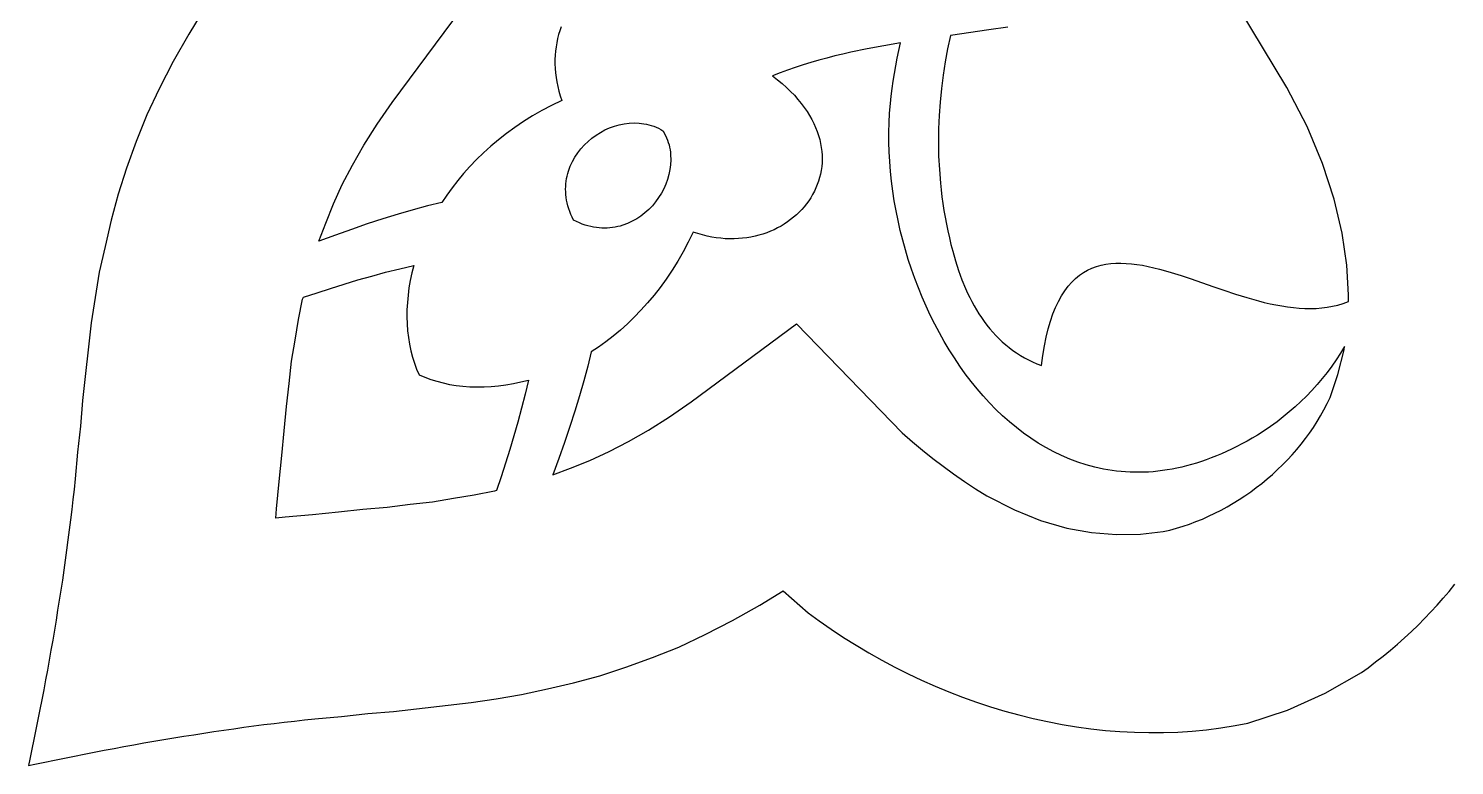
# Model space of a CAD drawing. Extents: x -61 to 56, y 12 to 129.
# Drawn here: x -60.71 to -34.18, y 12.26 to 25.97 of the extents above; entities that cross this region are included whole.
import ezdxf

# ---------------------------------------------------------------- set-up
doc = ezdxf.new("R2010")
doc.units = 0
doc.header["$MEASUREMENT"] = 0
doc.layers.add('LAYER_1', color=18, linetype='CONTINUOUS')

msp = doc.modelspace()

# ---------------------------------------------------------------- linework, layer by layer
at = {"layer": 'LAYER_1'}
for points in [[(-42.49, 25.993), (-42.842, 25.94), (-43.557, 25.837), (-43.609, 25.591), (-43.654, 25.344), (-43.693, 25.097), (-43.724, 24.848), (-43.749, 24.599), (-43.767, 24.349), (-43.777, 24.098), (-43.78, 23.847), (-43.775, 23.595), (-43.762, 23.343), (-43.741, 23.09), (-43.728, 22.964), (-43.713, 22.837), (-43.695, 22.711), (-43.676, 22.584), (-43.654, 22.458), (-43.63, 22.331), (-43.604, 22.204), (-43.576, 22.077), (-43.546, 21.951), (-43.514, 21.824), (-43.462, 21.644), (-43.406, 21.468), (-43.343, 21.296), (-43.273, 21.129), (-43.236, 21.047), (-43.197, 20.967), (-43.157, 20.889), (-43.114, 20.812), (-43.07, 20.736), (-43.025, 20.662), (-42.977, 20.59), (-42.927, 20.52), (-42.876, 20.452), (-42.823, 20.385), (-42.768, 20.321), (-42.711, 20.258), (-42.652, 20.198), (-42.591, 20.14), (-42.528, 20.085), (-42.463, 20.032), (-42.395, 19.981), (-42.326, 19.933), (-42.255, 19.887), (-42.181, 19.844), (-42.105, 19.804), (-42.027, 19.766), (-41.947, 19.732), (-41.864, 19.7), (-41.839, 19.888), (-41.809, 20.064), (-41.775, 20.229), (-41.737, 20.383), (-41.695, 20.526), (-41.649, 20.658), (-41.599, 20.78), (-41.546, 20.893), (-41.49, 20.995), (-41.43, 21.089), (-41.367, 21.173), (-41.3, 21.249), (-41.23, 21.317), (-41.158, 21.377), (-41.082, 21.429), (-41.004, 21.473), (-40.923, 21.51), (-40.839, 21.541), (-40.753, 21.565), (-40.665, 21.583), (-40.574, 21.595), (-40.48, 21.602), (-40.385, 21.603), (-40.288, 21.6), (-40.189, 21.592), (-40.087, 21.579), (-39.985, 21.563), (-39.88, 21.543), (-39.774, 21.519), (-39.667, 21.493), (-39.558, 21.463), (-39.448, 21.432), (-39.266, 21.375), (-39.075, 21.311), (-38.676, 21.171), (-38.468, 21.099), (-38.256, 21.029), (-38.042, 20.962), (-37.826, 20.902), (-37.717, 20.874), (-37.609, 20.849), (-37.5, 20.827), (-37.392, 20.807), (-37.284, 20.79), (-37.176, 20.777), (-37.069, 20.768), (-36.963, 20.762), (-36.858, 20.76), (-36.753, 20.763), (-36.65, 20.771), (-36.548, 20.784), (-36.447, 20.801), (-36.348, 20.825), (-36.25, 20.854), (-36.154, 20.889), (-36.149, 21.016), (-36.184, 21.564), (-36.27, 22.163), (-36.416, 22.794), (-36.638, 23.457), (-36.922, 24.146), (-37.297, 24.872), (-38.617, 27.064)], [(-42.49, 25.993), (-42.842, 25.94), (-43.557, 25.837), (-43.609, 25.591), (-43.654, 25.344), (-43.693, 25.097), (-43.724, 24.848), (-43.749, 24.599), (-43.767, 24.349), (-43.777, 24.098), (-43.78, 23.847), (-43.775, 23.595), (-43.762, 23.343), (-43.741, 23.09), (-43.728, 22.964), (-43.713, 22.837), (-43.695, 22.711), (-43.676, 22.584), (-43.654, 22.458), (-43.63, 22.331), (-43.604, 22.204), (-43.576, 22.077), (-43.546, 21.951), (-43.514, 21.824), (-43.462, 21.644), (-43.406, 21.468), (-43.343, 21.296), (-43.273, 21.129), (-43.236, 21.047), (-43.197, 20.967), (-43.157, 20.889), (-43.114, 20.812), (-43.07, 20.736), (-43.025, 20.662), (-42.977, 20.59), (-42.927, 20.52), (-42.876, 20.452), (-42.823, 20.385), (-42.768, 20.321), (-42.711, 20.258), (-42.652, 20.198), (-42.591, 20.14), (-42.528, 20.085), (-42.463, 20.032), (-42.395, 19.981), (-42.326, 19.933), (-42.255, 19.887), (-42.181, 19.844), (-42.105, 19.804), (-42.027, 19.766), (-41.947, 19.732), (-41.864, 19.7), (-41.839, 19.888), (-41.809, 20.064), (-41.775, 20.229), (-41.737, 20.383), (-41.695, 20.526), (-41.649, 20.658), (-41.599, 20.78), (-41.546, 20.893), (-41.49, 20.995), (-41.43, 21.089), (-41.367, 21.173), (-41.3, 21.249), (-41.23, 21.317), (-41.158, 21.377), (-41.082, 21.429), (-41.004, 21.473), (-40.923, 21.51), (-40.839, 21.541), (-40.753, 21.565), (-40.665, 21.583), (-40.574, 21.595), (-40.48, 21.602), (-40.385, 21.603), (-40.288, 21.6), (-40.189, 21.592), (-40.087, 21.579), (-39.985, 21.563), (-39.88, 21.543), (-39.774, 21.519), (-39.667, 21.493), (-39.558, 21.463), (-39.448, 21.432), (-39.266, 21.375), (-39.075, 21.311), (-38.676, 21.171), (-38.468, 21.099), (-38.256, 21.029), (-38.042, 20.962), (-37.826, 20.902), (-37.717, 20.874), (-37.609, 20.849), (-37.5, 20.827), (-37.392, 20.807), (-37.284, 20.79), (-37.176, 20.777), (-37.069, 20.768), (-36.963, 20.762), (-36.858, 20.76), (-36.753, 20.763), (-36.65, 20.771), (-36.548, 20.784), (-36.447, 20.801), (-36.348, 20.825), (-36.25, 20.854), (-36.154, 20.889), (-36.149, 21.016), (-36.184, 21.564), (-36.27, 22.163), (-36.416, 22.794), (-36.638, 23.457), (-36.922, 24.146), (-37.297, 24.872), (-38.617, 27.064)], [(-50.799, 25.995), (-50.824, 25.924), (-50.845, 25.852), (-50.864, 25.778), (-50.88, 25.702), (-50.893, 25.625), (-50.903, 25.547), (-50.91, 25.468), (-50.913, 25.388), (-50.913, 25.307), (-50.91, 25.224), (-50.903, 25.141), (-50.893, 25.057), (-50.879, 24.972), (-50.861, 24.887), (-50.84, 24.801), (-50.815, 24.714), (-50.786, 24.628), (-50.974, 24.536), (-51.155, 24.441), (-51.33, 24.34), (-51.498, 24.236), (-51.66, 24.127), (-51.815, 24.014), (-51.963, 23.898), (-52.106, 23.779), (-52.241, 23.656), (-52.371, 23.531), (-52.494, 23.403), (-52.611, 23.272), (-52.721, 23.139), (-52.826, 23.004), (-52.924, 22.868), (-53.016, 22.73), (-53.281, 22.667), (-53.553, 22.595), (-53.83, 22.515), (-54.114, 22.427), (-54.403, 22.332), (-54.697, 22.231), (-54.997, 22.125), (-55.303, 22.013), (-55.176, 22.345), (-55.032, 22.704), (-54.869, 23.063), (-54.681, 23.423), (-54.469, 23.796), (-54.22, 24.187), (-53.943, 24.591), (-52.492, 26.551)], [(-50.799, 25.995), (-50.824, 25.924), (-50.845, 25.852), (-50.864, 25.778), (-50.88, 25.702), (-50.893, 25.625), (-50.903, 25.547), (-50.91, 25.468), (-50.913, 25.388), (-50.913, 25.307), (-50.91, 25.224), (-50.903, 25.141), (-50.893, 25.057), (-50.879, 24.972), (-50.861, 24.887), (-50.84, 24.801), (-50.815, 24.714), (-50.786, 24.628), (-50.974, 24.536), (-51.155, 24.441), (-51.33, 24.34), (-51.498, 24.236), (-51.66, 24.127), (-51.815, 24.014), (-51.963, 23.898), (-52.106, 23.779), (-52.241, 23.656), (-52.371, 23.531), (-52.494, 23.403), (-52.611, 23.272), (-52.721, 23.139), (-52.826, 23.004), (-52.924, 22.868), (-53.016, 22.73), (-53.281, 22.667), (-53.553, 22.595), (-53.83, 22.515), (-54.114, 22.427), (-54.403, 22.332), (-54.697, 22.231), (-54.997, 22.125), (-55.303, 22.013), (-55.176, 22.345), (-55.032, 22.704), (-54.869, 23.063), (-54.681, 23.423), (-54.469, 23.796), (-54.22, 24.187), (-53.943, 24.591), (-52.492, 26.551)], [(-57.459, 26.303), (-57.722, 25.864), (-58.013, 25.356), (-58.273, 24.847), (-58.504, 24.36), (-58.7, 23.867), (-58.88, 23.371), (-59.038, 22.888), (-59.167, 22.402), (-59.28, 21.916), (-59.388, 21.436), (-59.467, 20.965), (-59.538, 20.496), (-59.703, 19.05), (-59.739, 18.574), (-59.794, 18.087), (-59.836, 17.591), (-59.857, 17.396), (-59.878, 17.208), (-59.9, 17.02), (-59.922, 16.831), (-59.946, 16.644), (-59.971, 16.456), (-59.996, 16.269), (-60.022, 16.082), (-60.048, 15.895), (-60.076, 15.708), (-60.104, 15.522), (-60.133, 15.336), (-60.163, 15.15), (-60.193, 14.964), (-60.224, 14.779), (-60.255, 14.593), (-60.288, 14.408), (-60.32, 14.223), (-60.354, 14.038), (-60.388, 13.854), (-60.423, 13.669), (-60.458, 13.485), (-60.493, 13.301), (-60.53, 13.117), (-60.567, 12.932), (-60.604, 12.748), (-60.642, 12.565), (-60.68, 12.381), (-60.705, 12.263), (-60.587, 12.288), (-60.404, 12.326), (-60.219, 12.364), (-60.036, 12.401), (-59.852, 12.438), (-59.668, 12.475), (-59.483, 12.511), (-59.299, 12.546), (-59.114, 12.58), (-58.93, 12.614), (-58.745, 12.648), (-58.56, 12.681), (-58.375, 12.713), (-58.19, 12.745), (-58.004, 12.775), (-57.819, 12.806), (-57.632, 12.835), (-57.447, 12.864), (-57.26, 12.893), (-57.073, 12.92), (-56.886, 12.947), (-56.7, 12.973), (-56.512, 12.998), (-56.325, 13.022), (-56.137, 13.046), (-55.949, 13.068), (-55.76, 13.09), (-55.572, 13.111), (-55.377, 13.132), (-54.882, 13.174), (-54.394, 13.229), (-53.918, 13.265), (-52.472, 13.431), (-52.003, 13.501), (-51.532, 13.58), (-51.052, 13.688), (-50.566, 13.801), (-50.08, 13.93), (-49.597, 14.088), (-49.1, 14.268), (-48.608, 14.464), (-48.121, 14.696), (-47.612, 14.956), (-47.104, 15.246), (-46.665, 15.509), (-46.202, 15.103), (-45.997, 14.953), (-45.772, 14.796), (-45.543, 14.645), (-45.31, 14.498), (-45.074, 14.358), (-44.834, 14.222), (-44.59, 14.093), (-44.343, 13.969), (-44.094, 13.851), (-43.842, 13.739), (-43.587, 13.634), (-43.33, 13.535), (-43.07, 13.442), (-42.809, 13.356), (-42.546, 13.276), (-42.281, 13.203), (-42.016, 13.138), (-41.748, 13.079), (-41.48, 13.027), (-41.212, 12.983), (-40.943, 12.946), (-40.673, 12.916), (-40.403, 12.895), (-40.133, 12.88), (-39.864, 12.874), (-39.594, 12.875), (-39.326, 12.885), (-39.057, 12.903), (-38.791, 12.928), (-38.525, 12.963), (-38.26, 13.005), (-38.024, 13.051), (-37.285, 13.293), (-36.585, 13.608), (-35.911, 13.992), (-35.788, 14.081), (-35.646, 14.188), (-35.507, 14.297), (-35.371, 14.408), (-35.239, 14.521), (-35.109, 14.636), (-34.982, 14.754), (-34.858, 14.873), (-34.737, 14.994), (-34.618, 15.118), (-34.503, 15.243), (-34.39, 15.371), (-34.281, 15.501), (-34.174, 15.632)]]:
    msp.add_lwpolyline(points, dxfattribs=at)
for points in [[(-36.225, 20.052), (-36.301, 19.928), (-36.38, 19.806), (-36.463, 19.687), (-36.55, 19.57), (-36.64, 19.456), (-36.734, 19.345), (-36.831, 19.237), (-36.932, 19.132), (-37.035, 19.03), (-37.142, 18.932), (-37.252, 18.836), (-37.365, 18.743), (-37.481, 18.654), (-37.6, 18.569), (-37.722, 18.486), (-37.846, 18.408), (-37.943, 18.35), (-38.039, 18.294), (-38.135, 18.242), (-38.231, 18.192), (-38.326, 18.144), (-38.421, 18.099), (-38.515, 18.057), (-38.609, 18.018), (-38.703, 17.981), (-38.796, 17.946), (-38.888, 17.914), (-38.98, 17.885), (-39.072, 17.858), (-39.163, 17.833), (-39.253, 17.811), (-39.344, 17.791), (-39.433, 17.773), (-39.522, 17.758), (-39.611, 17.745), (-39.699, 17.734), (-39.786, 17.726), (-39.873, 17.72), (-39.959, 17.716), (-40.045, 17.714), (-40.13, 17.714), (-40.215, 17.717), (-40.299, 17.721), (-40.383, 17.728), (-40.466, 17.737), (-40.548, 17.747), (-40.63, 17.76), (-40.711, 17.775), (-40.791, 17.791), (-40.871, 17.81), (-41.029, 17.852), (-41.184, 17.902), (-41.337, 17.96), (-41.487, 18.024), (-41.635, 18.095), (-41.779, 18.173), (-41.921, 18.257), (-42.06, 18.347), (-42.196, 18.443), (-42.329, 18.545), (-42.459, 18.652), (-42.586, 18.765), (-42.709, 18.884), (-42.83, 19.007), (-42.947, 19.135), (-43.061, 19.267), (-43.172, 19.404), (-43.279, 19.545), (-43.383, 19.691), (-43.483, 19.84), (-43.58, 19.992), (-43.673, 20.148), (-43.762, 20.307), (-43.848, 20.469), (-43.93, 20.634), (-44.008, 20.802), (-44.082, 20.972), (-44.153, 21.144), (-44.219, 21.318), (-44.281, 21.494), (-44.34, 21.672), (-44.394, 21.851), (-44.444, 22.031), (-44.489, 22.212), (-44.531, 22.394), (-44.568, 22.577), (-44.6, 22.76), (-44.628, 22.943), (-44.652, 23.127), (-44.671, 23.31), (-44.686, 23.492), (-44.696, 23.675), (-44.701, 23.856), (-44.701, 24.036), (-44.697, 24.215), (-44.687, 24.393), (-44.673, 24.569), (-44.658, 24.709), (-44.641, 24.849), (-44.621, 24.99), (-44.598, 25.131), (-44.573, 25.272), (-44.546, 25.414), (-44.517, 25.556), (-44.485, 25.699), (-44.794, 25.646), (-45.102, 25.589), (-45.406, 25.526), (-45.558, 25.492), (-45.708, 25.456), (-45.857, 25.418), (-46.005, 25.378), (-46.152, 25.336), (-46.298, 25.291), (-46.442, 25.244), (-46.584, 25.194), (-46.725, 25.142), (-46.865, 25.086), (-46.773, 25.015), (-46.687, 24.943), (-46.606, 24.87), (-46.53, 24.797), (-46.459, 24.724), (-46.393, 24.649), (-46.332, 24.575), (-46.276, 24.5), (-46.224, 24.425), (-46.177, 24.35), (-46.135, 24.275), (-46.097, 24.2), (-46.063, 24.125), (-46.034, 24.051), (-46.009, 23.976), (-45.988, 23.902), (-45.971, 23.828), (-45.958, 23.755), (-45.949, 23.682), (-45.944, 23.61), (-45.943, 23.538), (-45.945, 23.468), (-45.951, 23.398), (-45.96, 23.329), (-45.973, 23.261), (-45.99, 23.194), (-46.009, 23.128), (-46.032, 23.064), (-46.058, 23.001), (-46.087, 22.939), (-46.119, 22.878), (-46.154, 22.82), (-46.192, 22.762), (-46.232, 22.707), (-46.275, 22.653), (-46.321, 22.601), (-46.369, 22.55), (-46.42, 22.502), (-46.473, 22.456), (-46.528, 22.412), (-46.586, 22.37), (-46.646, 22.33), (-46.707, 22.293), (-46.771, 22.258), (-46.837, 22.226), (-46.904, 22.196), (-46.973, 22.169), (-47.044, 22.144), (-47.117, 22.123), (-47.191, 22.104), (-47.266, 22.088), (-47.343, 22.075), (-47.421, 22.065), (-47.5, 22.059), (-47.58, 22.055), (-47.662, 22.055), (-47.744, 22.058), (-47.827, 22.065), (-47.911, 22.075), (-47.996, 22.089), (-48.081, 22.107), (-48.167, 22.128), (-48.254, 22.153), (-48.341, 22.182), (-48.432, 21.994), (-48.528, 21.813), (-48.628, 21.638), (-48.733, 21.47), (-48.841, 21.308), (-48.954, 21.153), (-49.07, 21.005), (-49.189, 20.863), (-49.312, 20.727), (-49.437, 20.597), (-49.566, 20.474), (-49.696, 20.357), (-49.829, 20.247), (-49.964, 20.142), (-50.1, 20.044), (-50.238, 19.952), (-50.301, 19.687), (-50.373, 19.415), (-50.454, 19.138), (-50.541, 18.854), (-50.636, 18.565), (-50.737, 18.271), (-50.843, 17.971), (-50.955, 17.665), (-50.623, 17.792), (-50.264, 17.936), (-49.905, 18.099), (-49.545, 18.287), (-49.172, 18.499), (-48.781, 18.748), (-48.377, 19.026), (-46.417, 20.476), (-44.452, 18.446), (-44.264, 18.284), (-44.076, 18.126), (-43.885, 17.974), (-43.692, 17.826), (-43.496, 17.683), (-43.296, 17.544), (-43.091, 17.41), (-42.88, 17.279), (-42.365, 17.017), (-41.881, 16.82), (-41.388, 16.677), (-40.93, 16.598), (-40.464, 16.555), (-40.022, 16.562), (-39.596, 16.612), (-39.473, 16.641), (-39.351, 16.675), (-39.229, 16.712), (-39.109, 16.753), (-38.989, 16.798), (-38.87, 16.846), (-38.753, 16.898), (-38.637, 16.953), (-38.522, 17.012), (-38.408, 17.073), (-38.296, 17.138), (-38.186, 17.206), (-38.077, 17.278), (-37.971, 17.352), (-37.866, 17.429), (-37.764, 17.508), (-37.663, 17.591), (-37.565, 17.676), (-37.47, 17.764), (-37.377, 17.854), (-37.286, 17.947), (-37.198, 18.042), (-37.114, 18.139), (-37.032, 18.239), (-36.953, 18.341), (-36.877, 18.444), (-36.805, 18.55), (-36.736, 18.657), (-36.67, 18.767), (-36.608, 18.878), (-36.55, 18.991), (-36.495, 19.105), (-36.349, 19.535), (-36.233, 19.994)], [(-36.225, 20.052), (-36.301, 19.928), (-36.38, 19.806), (-36.463, 19.687), (-36.55, 19.57), (-36.64, 19.456), (-36.734, 19.345), (-36.831, 19.237), (-36.932, 19.132), (-37.035, 19.03), (-37.142, 18.932), (-37.252, 18.836), (-37.365, 18.743), (-37.481, 18.654), (-37.6, 18.569), (-37.722, 18.486), (-37.846, 18.408), (-37.943, 18.35), (-38.039, 18.294), (-38.135, 18.242), (-38.231, 18.192), (-38.326, 18.144), (-38.421, 18.099), (-38.515, 18.057), (-38.609, 18.018), (-38.703, 17.981), (-38.796, 17.946), (-38.888, 17.914), (-38.98, 17.885), (-39.072, 17.858), (-39.163, 17.833), (-39.253, 17.811), (-39.344, 17.791), (-39.433, 17.773), (-39.522, 17.758), (-39.611, 17.745), (-39.699, 17.734), (-39.786, 17.726), (-39.873, 17.72), (-39.959, 17.716), (-40.045, 17.714), (-40.13, 17.714), (-40.215, 17.717), (-40.299, 17.721), (-40.383, 17.728), (-40.466, 17.737), (-40.548, 17.747), (-40.63, 17.76), (-40.711, 17.775), (-40.791, 17.791), (-40.871, 17.81), (-41.029, 17.852), (-41.184, 17.902), (-41.337, 17.96), (-41.487, 18.024), (-41.635, 18.095), (-41.779, 18.173), (-41.921, 18.257), (-42.06, 18.347), (-42.196, 18.443), (-42.329, 18.545), (-42.459, 18.652), (-42.586, 18.765), (-42.709, 18.884), (-42.83, 19.007), (-42.947, 19.135), (-43.061, 19.267), (-43.172, 19.404), (-43.279, 19.545), (-43.383, 19.691), (-43.483, 19.84), (-43.58, 19.992), (-43.673, 20.148), (-43.762, 20.307), (-43.848, 20.469), (-43.93, 20.634), (-44.008, 20.802), (-44.082, 20.972), (-44.153, 21.144), (-44.219, 21.318), (-44.281, 21.494), (-44.34, 21.672), (-44.394, 21.851), (-44.444, 22.031), (-44.489, 22.212), (-44.531, 22.394), (-44.568, 22.577), (-44.6, 22.76), (-44.628, 22.943), (-44.652, 23.127), (-44.671, 23.31), (-44.686, 23.492), (-44.696, 23.675), (-44.701, 23.856), (-44.701, 24.036), (-44.697, 24.215), (-44.687, 24.393), (-44.673, 24.569), (-44.658, 24.709), (-44.641, 24.849), (-44.621, 24.99), (-44.598, 25.131), (-44.573, 25.272), (-44.546, 25.414), (-44.517, 25.556), (-44.485, 25.699), (-44.794, 25.646), (-45.102, 25.589), (-45.406, 25.526), (-45.558, 25.492), (-45.708, 25.456), (-45.857, 25.418), (-46.005, 25.378), (-46.152, 25.336), (-46.298, 25.291), (-46.442, 25.244), (-46.584, 25.194), (-46.725, 25.142), (-46.865, 25.086), (-46.773, 25.015), (-46.687, 24.943), (-46.606, 24.87), (-46.53, 24.797), (-46.459, 24.724), (-46.393, 24.649), (-46.332, 24.575), (-46.276, 24.5), (-46.224, 24.425), (-46.177, 24.35), (-46.135, 24.275), (-46.097, 24.2), (-46.063, 24.125), (-46.034, 24.051), (-46.009, 23.976), (-45.988, 23.902), (-45.971, 23.828), (-45.958, 23.755), (-45.949, 23.682), (-45.944, 23.61), (-45.943, 23.538), (-45.945, 23.468), (-45.951, 23.398), (-45.96, 23.329), (-45.973, 23.261), (-45.99, 23.194), (-46.009, 23.128), (-46.032, 23.064), (-46.058, 23.001), (-46.087, 22.939), (-46.119, 22.878), (-46.154, 22.82), (-46.192, 22.762), (-46.232, 22.707), (-46.275, 22.653), (-46.321, 22.601), (-46.369, 22.55), (-46.42, 22.502), (-46.473, 22.456), (-46.528, 22.412), (-46.586, 22.37), (-46.646, 22.33), (-46.707, 22.293), (-46.771, 22.258), (-46.837, 22.226), (-46.904, 22.196), (-46.973, 22.169), (-47.044, 22.144), (-47.117, 22.123), (-47.191, 22.104), (-47.266, 22.088), (-47.343, 22.075), (-47.421, 22.065), (-47.5, 22.059), (-47.58, 22.055), (-47.662, 22.055), (-47.744, 22.058), (-47.827, 22.065), (-47.911, 22.075), (-47.996, 22.089), (-48.081, 22.107), (-48.167, 22.128), (-48.254, 22.153), (-48.341, 22.182), (-48.432, 21.994), (-48.528, 21.813), (-48.628, 21.638), (-48.733, 21.47), (-48.841, 21.308), (-48.954, 21.153), (-49.07, 21.005), (-49.189, 20.863), (-49.312, 20.727), (-49.437, 20.597), (-49.566, 20.474), (-49.696, 20.357), (-49.829, 20.247), (-49.964, 20.142), (-50.1, 20.044), (-50.238, 19.952), (-50.301, 19.687), (-50.373, 19.415), (-50.454, 19.138), (-50.541, 18.854), (-50.636, 18.565), (-50.737, 18.271), (-50.843, 17.971), (-50.955, 17.665), (-50.623, 17.792), (-50.264, 17.936), (-49.905, 18.099), (-49.545, 18.287), (-49.172, 18.499), (-48.781, 18.748), (-48.377, 19.026), (-46.417, 20.476), (-44.452, 18.446), (-44.264, 18.284), (-44.076, 18.126), (-43.885, 17.974), (-43.692, 17.826), (-43.496, 17.683), (-43.296, 17.544), (-43.091, 17.41), (-42.88, 17.279), (-42.365, 17.017), (-41.881, 16.82), (-41.388, 16.677), (-40.93, 16.598), (-40.464, 16.555), (-40.022, 16.562), (-39.596, 16.612), (-39.473, 16.641), (-39.351, 16.675), (-39.229, 16.712), (-39.109, 16.753), (-38.989, 16.798), (-38.87, 16.846), (-38.753, 16.898), (-38.637, 16.953), (-38.522, 17.012), (-38.408, 17.073), (-38.296, 17.138), (-38.186, 17.206), (-38.077, 17.278), (-37.971, 17.352), (-37.866, 17.429), (-37.764, 17.508), (-37.663, 17.591), (-37.565, 17.676), (-37.47, 17.764), (-37.377, 17.854), (-37.286, 17.947), (-37.198, 18.042), (-37.114, 18.139), (-37.032, 18.239), (-36.953, 18.341), (-36.877, 18.444), (-36.805, 18.55), (-36.736, 18.657), (-36.67, 18.767), (-36.608, 18.878), (-36.55, 18.991), (-36.495, 19.105), (-36.349, 19.535), (-36.233, 19.994)], [(-50.566, 22.402), (-50.566, 22.402), (-50.593, 22.456), (-50.617, 22.51), (-50.638, 22.563), (-50.656, 22.616), (-50.672, 22.669), (-50.685, 22.722), (-50.696, 22.774), (-50.704, 22.826), (-50.71, 22.877), (-50.713, 22.928), (-50.714, 22.979), (-50.713, 23.029), (-50.709, 23.078), (-50.704, 23.127), (-50.696, 23.176), (-50.686, 23.223), (-50.674, 23.27), (-50.66, 23.316), (-50.627, 23.406), (-50.587, 23.493), (-50.541, 23.576), (-50.488, 23.655), (-50.429, 23.731), (-50.365, 23.801), (-50.297, 23.867), (-50.224, 23.929), (-50.146, 23.984), (-50.066, 24.035), (-49.982, 24.08), (-49.896, 24.118), (-49.808, 24.15), (-49.718, 24.176), (-49.626, 24.195), (-49.534, 24.207), (-49.441, 24.211), (-49.349, 24.208), (-49.303, 24.203), (-49.257, 24.196), (-49.211, 24.187), (-49.166, 24.177), (-49.121, 24.164), (-49.076, 24.149), (-49.032, 24.131), (-48.988, 24.112), (-48.945, 24.09), (-48.903, 24.066), (-48.903, 24.066), (-48.902, 24.066), (-48.878, 24.023), (-48.856, 23.98), (-48.837, 23.936), (-48.82, 23.892), (-48.804, 23.848), (-48.791, 23.802), (-48.781, 23.757), (-48.772, 23.711), (-48.765, 23.665), (-48.761, 23.619), (-48.757, 23.527), (-48.761, 23.434), (-48.773, 23.342), (-48.792, 23.251), (-48.818, 23.16), (-48.85, 23.072), (-48.889, 22.986), (-48.933, 22.902), (-48.984, 22.822), (-49.04, 22.745), (-49.101, 22.671), (-49.167, 22.603), (-49.238, 22.539), (-49.313, 22.48), (-49.392, 22.427), (-49.475, 22.381), (-49.562, 22.341), (-49.652, 22.308), (-49.698, 22.294), (-49.745, 22.282), (-49.793, 22.272), (-49.841, 22.265), (-49.89, 22.259), (-49.939, 22.255), (-49.989, 22.254), (-50.04, 22.255), (-50.091, 22.258), (-50.142, 22.264), (-50.194, 22.272), (-50.246, 22.283), (-50.299, 22.296), (-50.352, 22.312), (-50.405, 22.33), (-50.459, 22.351), (-50.512, 22.375), (-50.566, 22.402)], [(-50.566, 22.402), (-50.566, 22.402), (-50.593, 22.456), (-50.617, 22.51), (-50.638, 22.563), (-50.656, 22.616), (-50.672, 22.669), (-50.685, 22.722), (-50.696, 22.774), (-50.704, 22.826), (-50.71, 22.877), (-50.713, 22.928), (-50.714, 22.979), (-50.713, 23.029), (-50.709, 23.078), (-50.704, 23.127), (-50.696, 23.176), (-50.686, 23.223), (-50.674, 23.27), (-50.66, 23.316), (-50.627, 23.406), (-50.587, 23.493), (-50.541, 23.576), (-50.488, 23.655), (-50.429, 23.731), (-50.365, 23.801), (-50.297, 23.867), (-50.224, 23.929), (-50.146, 23.984), (-50.066, 24.035), (-49.982, 24.08), (-49.896, 24.118), (-49.808, 24.15), (-49.718, 24.176), (-49.626, 24.195), (-49.534, 24.207), (-49.441, 24.211), (-49.349, 24.208), (-49.303, 24.203), (-49.257, 24.196), (-49.211, 24.187), (-49.166, 24.177), (-49.121, 24.164), (-49.076, 24.149), (-49.032, 24.131), (-48.988, 24.112), (-48.945, 24.09), (-48.903, 24.066), (-48.903, 24.066), (-48.902, 24.066), (-48.878, 24.023), (-48.856, 23.98), (-48.837, 23.936), (-48.82, 23.892), (-48.804, 23.848), (-48.791, 23.802), (-48.781, 23.757), (-48.772, 23.711), (-48.765, 23.665), (-48.761, 23.619), (-48.757, 23.527), (-48.761, 23.434), (-48.773, 23.342), (-48.792, 23.251), (-48.818, 23.16), (-48.85, 23.072), (-48.889, 22.986), (-48.933, 22.902), (-48.984, 22.822), (-49.04, 22.745), (-49.101, 22.671), (-49.167, 22.603), (-49.238, 22.539), (-49.313, 22.48), (-49.392, 22.427), (-49.475, 22.381), (-49.562, 22.341), (-49.652, 22.308), (-49.698, 22.294), (-49.745, 22.282), (-49.793, 22.272), (-49.841, 22.265), (-49.89, 22.259), (-49.939, 22.255), (-49.989, 22.254), (-50.04, 22.255), (-50.091, 22.258), (-50.142, 22.264), (-50.194, 22.272), (-50.246, 22.283), (-50.299, 22.296), (-50.352, 22.312), (-50.405, 22.33), (-50.459, 22.351), (-50.512, 22.375), (-50.566, 22.402)], [(-56.106, 16.863), (-56.106, 16.863), (-56.09, 17.035), (-56.043, 17.546), (-55.993, 18.027), (-55.947, 18.484), (-55.905, 18.936), (-55.855, 19.363), (-55.811, 19.778), (-55.743, 20.169), (-55.68, 20.556), (-55.607, 20.932), (-55.59, 20.968), (-55.338, 21.053), (-55.086, 21.135), (-54.832, 21.215), (-54.577, 21.291), (-54.32, 21.364), (-54.062, 21.434), (-53.801, 21.5), (-53.539, 21.562), (-53.574, 21.422), (-53.604, 21.282), (-53.628, 21.144), (-53.646, 21.007), (-53.658, 20.871), (-53.665, 20.736), (-53.667, 20.603), (-53.663, 20.473), (-53.653, 20.344), (-53.638, 20.218), (-53.618, 20.095), (-53.592, 19.975), (-53.562, 19.858), (-53.526, 19.745), (-53.485, 19.635), (-53.44, 19.529), (-53.439, 19.529), (-53.439, 19.529), (-53.333, 19.483), (-53.223, 19.442), (-53.11, 19.406), (-52.993, 19.376), (-52.873, 19.35), (-52.75, 19.33), (-52.624, 19.315), (-52.495, 19.306), (-52.365, 19.301), (-52.232, 19.303), (-52.097, 19.31), (-51.961, 19.322), (-51.824, 19.34), (-51.686, 19.364), (-51.546, 19.394), (-51.406, 19.429), (-51.468, 19.167), (-51.534, 18.906), (-51.604, 18.648), (-51.677, 18.391), (-51.753, 18.136), (-51.833, 17.883), (-51.915, 17.63), (-52, 17.378), (-52.036, 17.361), (-52.413, 17.288), (-52.799, 17.225), (-53.19, 17.157), (-53.605, 17.113), (-54.032, 17.063), (-54.484, 17.021), (-54.941, 16.975), (-55.422, 16.925), (-55.933, 16.878), (-56.106, 16.862)], [(-56.106, 16.863), (-56.106, 16.863), (-56.09, 17.035), (-56.043, 17.546), (-55.993, 18.027), (-55.947, 18.484), (-55.905, 18.936), (-55.855, 19.363), (-55.811, 19.778), (-55.743, 20.169), (-55.68, 20.556), (-55.607, 20.932), (-55.59, 20.968), (-55.338, 21.053), (-55.086, 21.135), (-54.832, 21.215), (-54.577, 21.291), (-54.32, 21.364), (-54.062, 21.434), (-53.801, 21.5), (-53.539, 21.562), (-53.574, 21.422), (-53.604, 21.282), (-53.628, 21.144), (-53.646, 21.007), (-53.658, 20.871), (-53.665, 20.736), (-53.667, 20.603), (-53.663, 20.473), (-53.653, 20.344), (-53.638, 20.218), (-53.618, 20.095), (-53.592, 19.975), (-53.562, 19.858), (-53.526, 19.745), (-53.485, 19.635), (-53.44, 19.529), (-53.439, 19.529), (-53.439, 19.529), (-53.333, 19.483), (-53.223, 19.442), (-53.11, 19.406), (-52.993, 19.376), (-52.873, 19.35), (-52.75, 19.33), (-52.624, 19.315), (-52.495, 19.306), (-52.365, 19.301), (-52.232, 19.303), (-52.097, 19.31), (-51.961, 19.322), (-51.824, 19.34), (-51.686, 19.364), (-51.546, 19.394), (-51.406, 19.429), (-51.468, 19.167), (-51.534, 18.906), (-51.604, 18.648), (-51.677, 18.391), (-51.753, 18.136), (-51.833, 17.883), (-51.915, 17.63), (-52, 17.378), (-52.036, 17.361), (-52.413, 17.288), (-52.799, 17.225), (-53.19, 17.157), (-53.605, 17.113), (-54.032, 17.063), (-54.484, 17.021), (-54.941, 16.975), (-55.422, 16.925), (-55.933, 16.878), (-56.106, 16.862)]]:
    msp.add_lwpolyline(points, close=True, dxfattribs=at)

doc.saveas('drawing.dxf')
